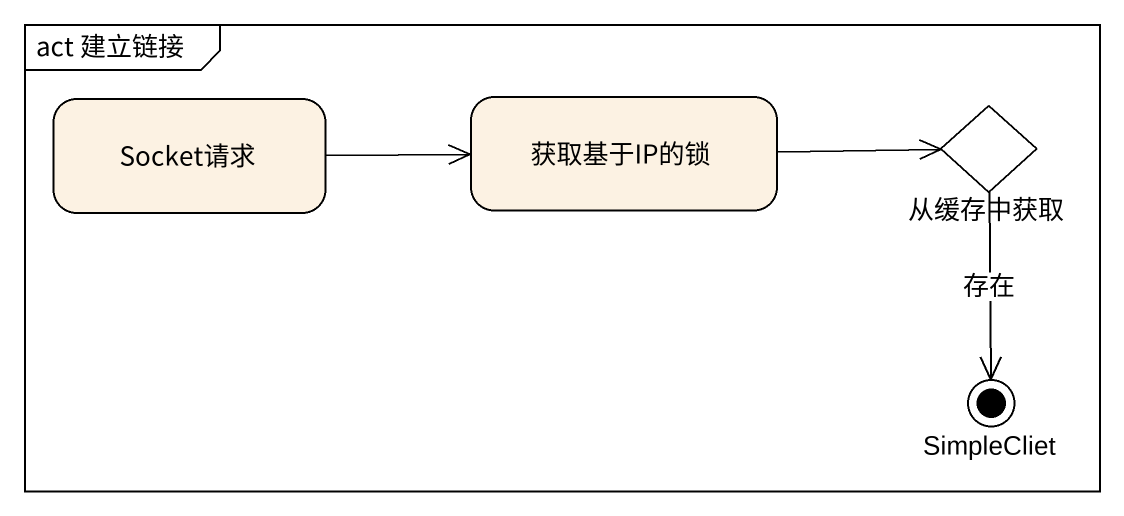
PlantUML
@startuml
mainframe act 建立链接
hide empty description
state Socket请求
state 获取基于IP的锁
state 从缓存中获取 <<choice>>
state SimpleCliet <<end>>
Socket请求 -right-> 获取基于IP的锁
获取基于IP的锁 -right-> 从缓存中获取
从缓存中获取 --> SimpleCliet : 存在
@enduml
